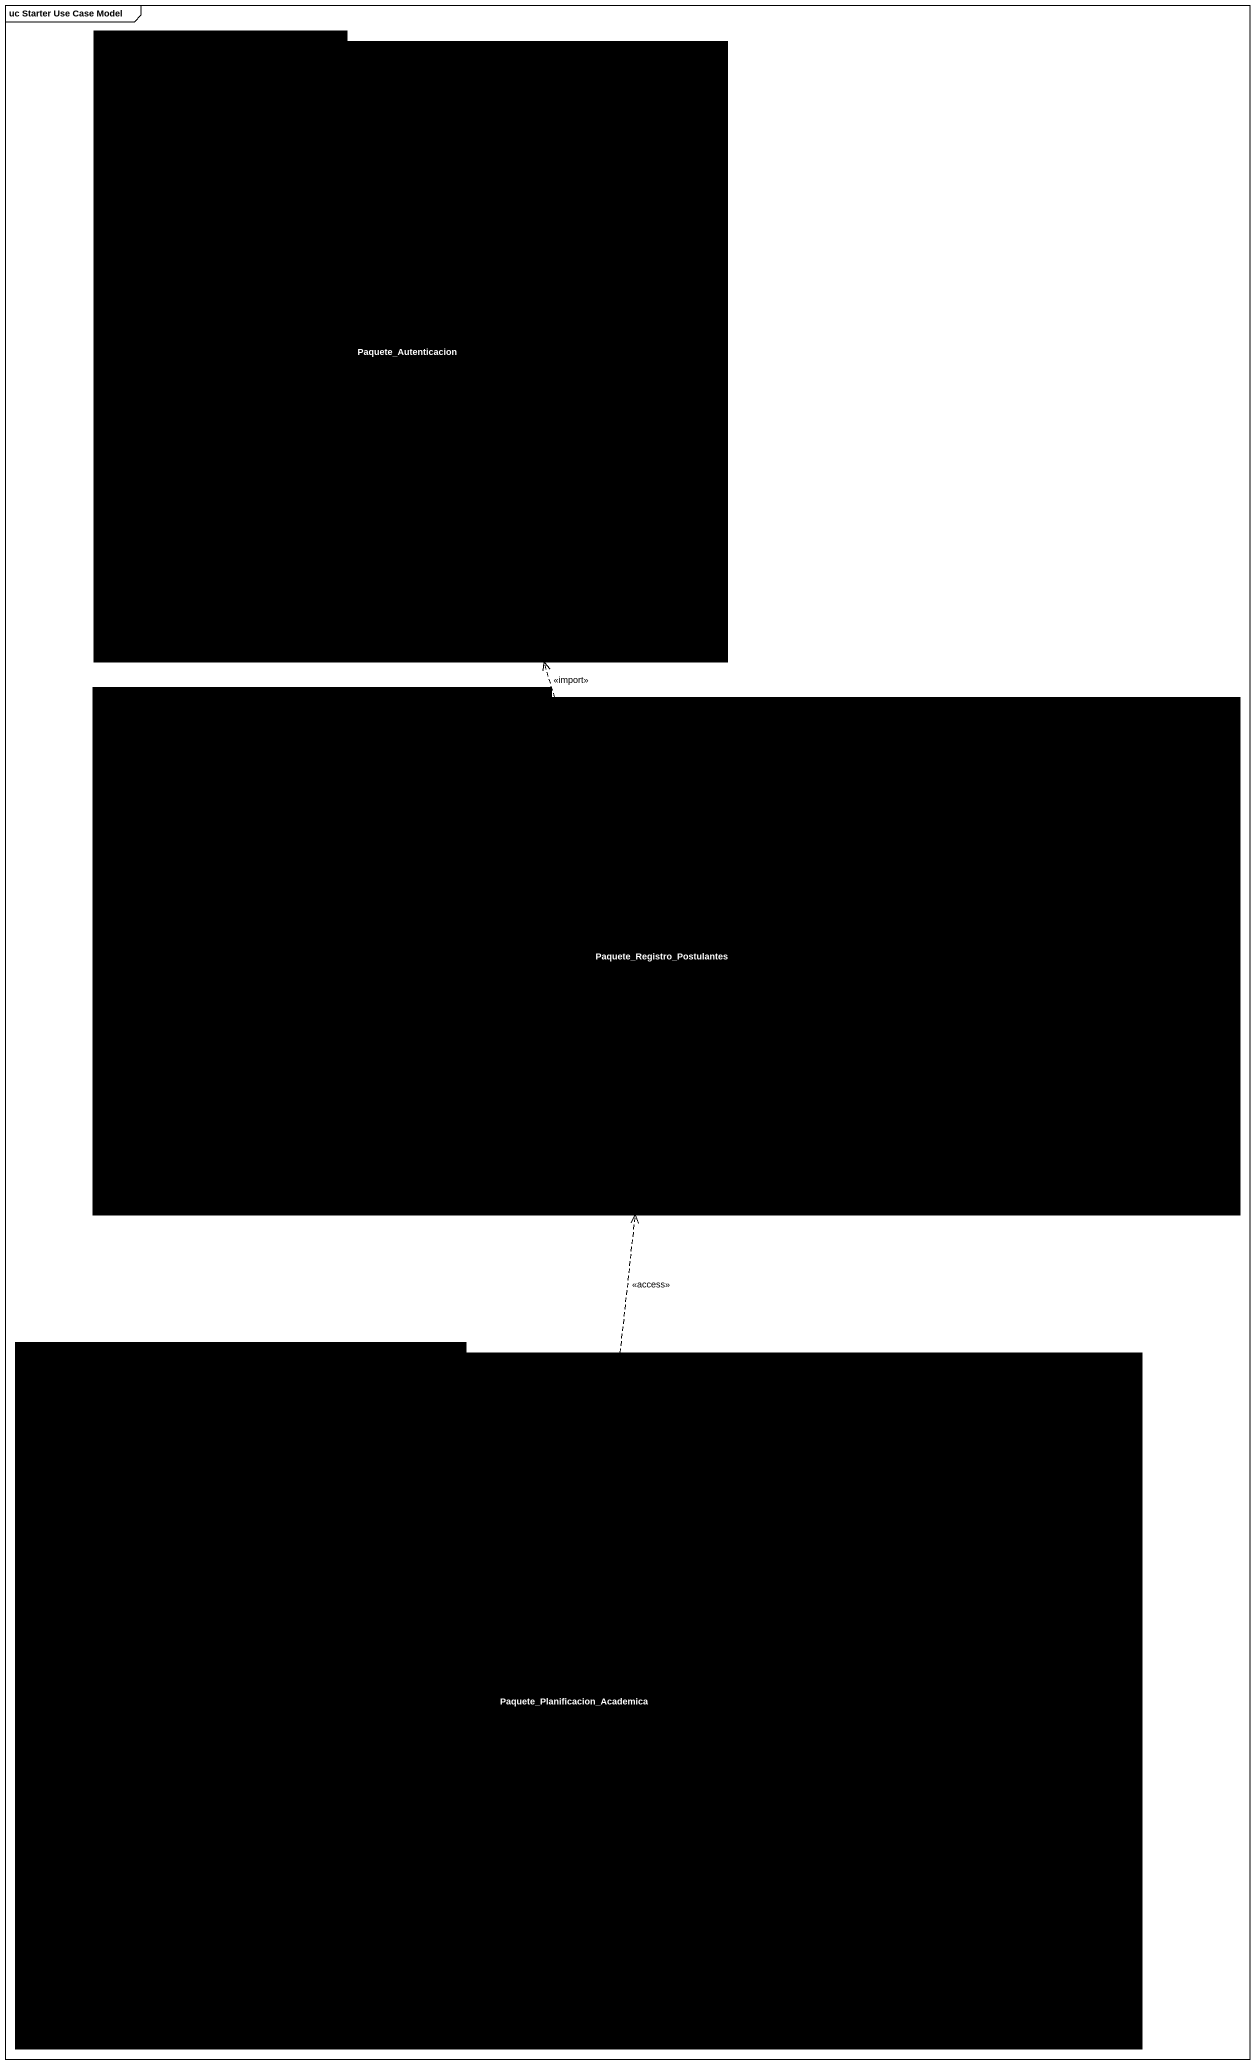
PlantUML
@startuml
mainframe uc Starter Use Case Model
package Paquete_Autenticacion #000000 {
}
package Paquete_Registro_Postulantes #000000 {
}
package "Paquete_Planificacion_Academica" as Paquete_Planificacion #000000 {
}
Paquete_Registro_Postulantes .up.> Paquete_Autenticacion : <<import>>
Paquete_Registro_Postulantes .up.> Paquete_Autenticacion
Paquete_Planificacion .up.> Paquete_Registro_Postulantes : <<access>>
Paquete_Planificacion .up.> Paquete_Registro_Postulantes
@enduml
